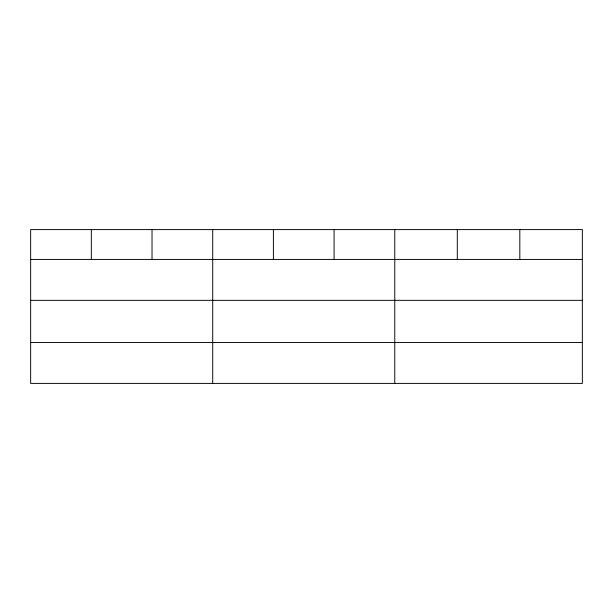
<?xml version="1.0" encoding="UTF-8"?>
<svg xmlns="http://www.w3.org/2000/svg" width="613" height="613" viewBox="0 0 613 613"><rect width="100%" height="100%" fill="white"/><g stroke="black" fill="none" stroke-linecap="round" stroke-linejoin="round"><path stroke-width="0.92" d="M582.35 300.339L582.35 229.591L30.65 229.591L30.65 383.409L582.35 383.409L582.35 300.339L30.65 300.339M30.65 259.429L582.35 259.429M30.65 342.498L582.35 342.498M519.824 229.591L519.824 259.429M457.298 229.591L457.298 259.429M394.772 229.591L394.772 383.409M334.085 229.591L334.085 259.429M273.398 229.591L273.398 259.429M212.711 229.591L212.711 383.409M152.024 229.591L152.024 259.429M91.337 229.591L91.337 259.429"/></g></svg>
